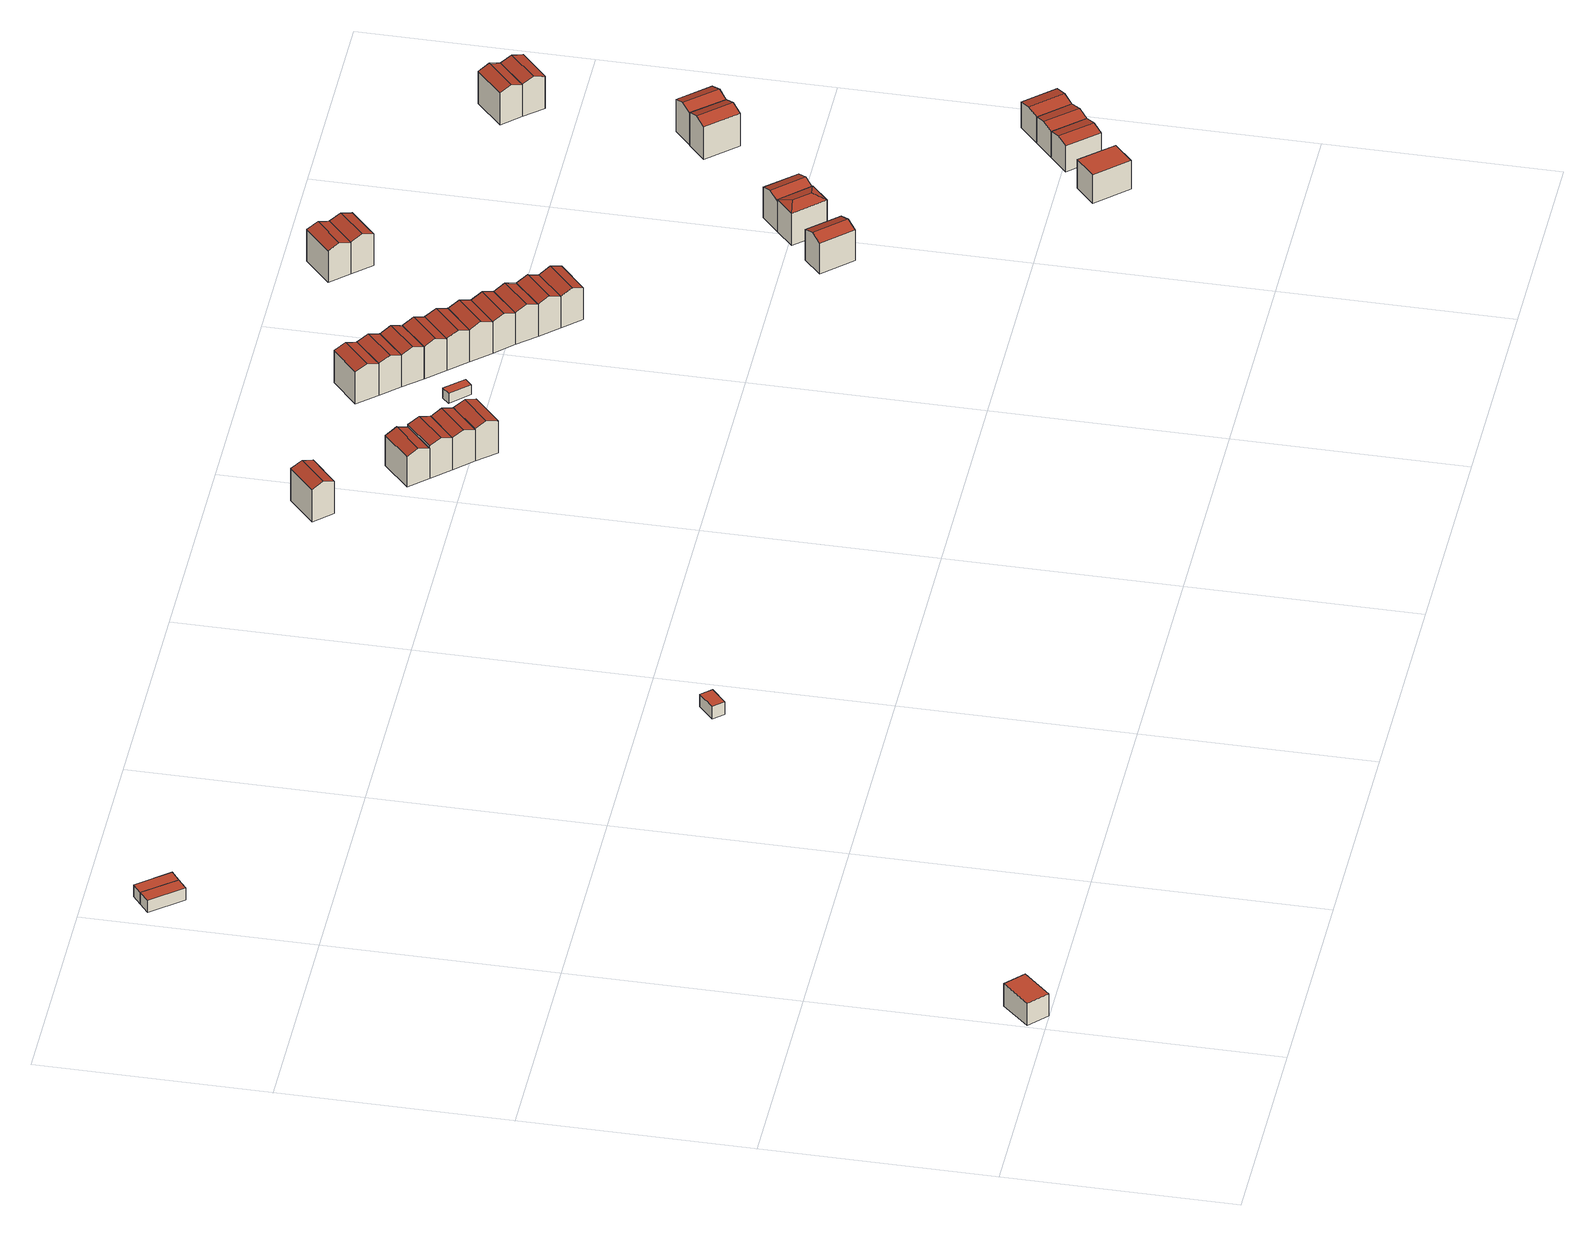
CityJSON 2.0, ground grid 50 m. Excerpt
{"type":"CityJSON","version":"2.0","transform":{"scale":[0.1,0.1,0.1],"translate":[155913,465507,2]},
"CityObjects":{
"building1":{"type":"Building","attributes":{"b3_bag_bag_overlap":0,"b3_bouwlagen":2,"b3_dak_type":"slanted","b3_extrusie":"standard","b3_h_dak_50p":8.35,"b3_h_dak_70p":8.36,"b3_h_dak_max":8.6,"b3_h_dak_min":8.29,"b3_h_maaiveld":2.69,"b3_is_glas_dak":false,"b3_kas_warenhuis":false,"b3_kwaliteitsindicator":true,"b3_mutatie_ahn3_ahn4":false,"b3_mutatie_ahn4_ahn5":false,"b3_n_nok":0,"b3_n_vlakken":2,"b3_opp_buitenmuur":63.58,"b3_opp_dak_plat":43.96,"b3_opp_dak_schuin":0,"b3_opp_grond":43.96,"b3_opp_scheidingsmuur":89.97,"b3_rmse_lod12":0.553,"b3_rmse_lod13":0.553,"b3_rmse_lod22":0.555,"b3_t_run":19,"b3_val3dity_lod12":"[]","b3_val3dity_lod13":"[]","b3_val3dity_lod22":"[]","b3_volume_lod12":249.44,"b3_volume_lod13":249.44,"b3_volume_lod22":249.25,"geconstateerd":false,"oorspronkelijkbouwjaar":1989,"status":"Pand in gebruik"},"children":["building1-1"]},
"building1-1":{"type":"BuildingPart","parents":["building1"],"geometry":[{"type":"Solid","lod":"2.2","boundaries":[[[[0,1,2,3]],[[4,5,6,7]],[[7,6,1,0]],[[6,5,2,1]],[[5,4,3,2]],[[4,7,0,3]]]],"semantics":{"surfaces":[{"type":"GroundSurface"},{"type":"RoofSurface"},{"type":"WallSurface"}],"values":[[0,1,2,2,2,2]]}}]},
"building2":{"type":"Building","attributes":{"b3_bag_bag_overlap":0,"b3_dak_type":"horizontal","b3_extrusie":"standard","b3_h_dak_50p":5.64,"b3_h_dak_70p":5.64,"b3_h_dak_max":5.7,"b3_h_dak_min":5.61,"b3_h_maaiveld":2.62,"b3_is_glas_dak":false,"b3_kas_warenhuis":false,"b3_kwaliteitsindicator":true,"b3_mutatie_ahn3_ahn4":false,"b3_mutatie_ahn4_ahn5":false,"b3_n_nok":0,"b3_n_vlakken":1,"b3_opp_buitenmuur":45.38,"b3_opp_dak_plat":27.27,"b3_opp_dak_schuin":0,"b3_opp_grond":27.27,"b3_opp_scheidingsmuur":26.51,"b3_rmse_lod12":0.0187,"b3_rmse_lod13":0.0187,"b3_rmse_lod22":0.0178,"b3_t_run":18,"b3_val3dity_lod12":"[]","b3_val3dity_lod13":"[]","b3_val3dity_lod22":"[]","b3_volume_lod12":82.45,"b3_volume_lod13":82.45,"b3_volume_lod22":82.36,"geconstateerd":false,"oorspronkelijkbouwjaar":1990,"status":"Pand in gebruik"},"children":["building2-1"]},
"building2-1":{"type":"BuildingPart","parents":["building2"],"geometry":[{"type":"Solid","lod":"2.2","boundaries":[[[[8,9,10,11]],[[12,13,14,15]],[[15,14,9,8]],[[14,13,10,9]],[[13,12,11,10]],[[12,15,8,11]]]],"semantics":{"surfaces":[{"type":"GroundSurface"},{"type":"RoofSurface"},{"type":"WallSurface"}],"values":[[0,1,2,2,2,2]]}}]},
"building3":{"type":"Building","attributes":{"b3_bag_bag_overlap":0,"b3_dak_type":"horizontal","b3_extrusie":"standard","b3_h_dak_50p":5.63,"b3_h_dak_70p":5.64,"b3_h_dak_max":5.7,"b3_h_dak_min":5.61,"b3_h_maaiveld":2.62,"b3_is_glas_dak":false,"b3_kas_warenhuis":false,"b3_kwaliteitsindicator":true,"b3_mutatie_ahn3_ahn4":false,"b3_mutatie_ahn4_ahn5":false,"b3_n_nok":0,"b3_n_vlakken":1,"b3_opp_buitenmuur":43.91,"b3_opp_dak_plat":25.29,"b3_opp_dak_schuin":0,"b3_opp_grond":25.29,"b3_opp_scheidingsmuur":26.51,"b3_rmse_lod12":0.0213,"b3_rmse_lod13":0.0213,"b3_rmse_lod22":0.0207,"b3_t_run":18,"b3_val3dity_lod12":"[]","b3_val3dity_lod13":"[]","b3_val3dity_lod22":"[]","b3_volume_lod12":76.31,"b3_volume_lod13":76.31,"b3_volume_lod22":76.22,"geconstateerd":false,"oorspronkelijkbouwjaar":1990,"status":"Pand in gebruik"},"children":["building3-1"]},
"building3-1":{"type":"BuildingPart","parents":["building3"],"geometry":[{"type":"Solid","lod":"2.2","boundaries":[[[[9,8,16,17]],[[18,19,15,14]],[[14,15,8,9]],[[15,19,16,8]],[[19,18,17,16]],[[18,14,9,17]]]],"semantics":{"surfaces":[{"type":"GroundSurface"},{"type":"RoofSurface"},{"type":"WallSurface"}],"values":[[0,1,2,2,2,2]]}}]},
"building4":{"type":"Building","attributes":{"b3_dak_type":"horizontal","b3_extrusie":"standard","b3_h_dak_50p":5.85,"b3_h_dak_70p":5.87,"b3_h_dak_max":6.01,"b3_h_dak_min":5.83,"b3_h_maaiveld":2.71,"b3_is_glas_dak":false,"b3_kas_warenhuis":false,"b3_kwaliteitsindicator":true,"b3_mutatie_ahn3_ahn4":false,"b3_mutatie_ahn4_ahn5":false,"b3_n_nok":0,"b3_n_vlakken":1,"b3_opp_buitenmuur":49.72,"b3_opp_dak_plat":14.65,"b3_opp_dak_schuin":0,"b3_opp_grond":14.64,"b3_opp_scheidingsmuur":0,"b3_rmse_lod12":0.0405,"b3_rmse_lod13":0.0405,"b3_rmse_lod22":0.0345,"b3_t_run":12,"b3_val3dity_lod12":"[]","b3_val3dity_lod13":"[]","b3_val3dity_lod22":"[]","b3_volume_lod12":46.26,"b3_volume_lod13":46.26,"b3_volume_lod22":46.28,"geconstateerd":false,"oorspronkelijkbouwjaar":2010,"status":"Pand in gebruik"},"children":["building4-1"]},
"building4-1":{"type":"BuildingPart","parents":["building4"],"geometry":[{"type":"Solid","lod":"2.2","boundaries":[[[[20,21,22,23]],[[24,25,26,27]],[[27,26,21,20]],[[26,25,22,21]],[[25,24,23,22]],[[24,27,20,23]]]],"semantics":{"surfaces":[{"type":"GroundSurface"},{"type":"RoofSurface"},{"type":"WallSurface"}],"values":[[0,1,2,2,2,2]]}}]},
"building5":{"type":"Building","attributes":{"b3_bag_bag_overlap":0,"b3_bouwlagen":3,"b3_dak_type":"slanted","b3_extrusie":"standard","b3_h_dak_50p":10.36,"b3_h_dak_70p":11.06,"b3_h_dak_max":12.07,"b3_h_dak_min":8.75,"b3_h_maaiveld":2.89,"b3_h_nok":12.12,"b3_is_glas_dak":false,"b3_kas_warenhuis":false,"b3_kwaliteitsindicator":true,"b3_mutatie_ahn3_ahn4":false,"b3_mutatie_ahn4_ahn5":false,"b3_n_nok":1,"b3_n_vlakken":2,"b3_opp_buitenmuur":61.56,"b3_opp_dak_plat":0,"b3_opp_dak_schuin":57.28,"b3_opp_grond":44.18,"b3_opp_scheidingsmuur":124.98,"b3_rmse_lod12":1.21,"b3_rmse_lod13":1.21,"b3_rmse_lod22":0.0124,"b3_t_run":25,"b3_val3dity_lod12":"[]","b3_val3dity_lod13":"[]","b3_val3dity_lod22":"[]","b3_volume_lod12":361.93,"b3_volume_lod13":361.93,"b3_volume_lod22":331.77,"geconstateerd":false,"oorspronkelijkbouwjaar":1988,"status":"Pand in gebruik"},"children":["building5-1"]},
"building5-1":{"type":"BuildingPart","parents":["building5"],"geometry":[{"type":"Solid","lod":"2.2","boundaries":[[[[28,29,30,31]],[[32,33,34,29,28]],[[35,34,33,36]],[[34,35,30,29]],[[35,36,37,31,30]],[[32,37,36,33]],[[37,32,28,31]]]],"semantics":{"surfaces":[{"type":"GroundSurface"},{"type":"WallSurface"},{"type":"RoofSurface"}],"values":[[0,1,2,1,1,2,1]]}}]},
"building6":{"type":"Building","attributes":{"b3_bag_bag_overlap":0,"b3_bouwlagen":3,"b3_dak_type":"slanted","b3_extrusie":"standard","b3_h_dak_50p":9.93,"b3_h_dak_70p":10.57,"b3_h_dak_max":12.05,"b3_h_dak_min":8.69,"b3_h_maaiveld":2.83,"b3_h_nok":12.14,"b3_is_glas_dak":false,"b3_kas_warenhuis":false,"b3_kwaliteitsindicator":true,"b3_mutatie_ahn3_ahn4":false,"b3_mutatie_ahn4_ahn5":false,"b3_n_nok":1,"b3_n_vlakken":3,"b3_opp_buitenmuur":112.81,"b3_opp_dak_plat":0,"b3_opp_dak_schuin":61.58,"b3_opp_grond":45.81,"b3_opp_scheidingsmuur":63.15,"b3_rmse_lod12":1.08,"b3_rmse_lod13":1.08,"b3_rmse_lod22":0.014,"b3_t_run":27,"b3_val3dity_lod12":"[]","b3_val3dity_lod13":"[]","b3_val3dity_lod22":"[]","b3_volume_lod12":353.52,"b3_volume_lod13":353.52,"b3_volume_lod22":329.84,"geconstateerd":false,"oorspronkelijkbouwjaar":1989,"status":"Pand in gebruik"},"children":["building6-1"]},
"building6-1":{"type":"BuildingPart","parents":["building6"],"geometry":[{"type":"Solid","lod":"2.2","boundaries":[[[[38,39,40,41]],[[42,43,44,39,38]],[[45,44,43,46]],[[44,45,40,39]],[[45,46,47,41,40]],[[42,47,46,43]],[[47,42,38,41]]]],"semantics":{"surfaces":[{"type":"GroundSurface"},{"type":"WallSurface"},{"type":"RoofSurface"}],"values":[[0,1,2,1,1,2,1]]}}]},
"building7":{"type":"Building","attributes":{"b3_bag_bag_overlap":0,"b3_bouwlagen":3,"b3_dak_type":"slanted","b3_extrusie":"standard","b3_h_dak_50p":10.39,"b3_h_dak_70p":11.06,"b3_h_dak_max":12.05,"b3_h_dak_min":8.71,"b3_h_maaiveld":2.9,"b3_h_nok":12.17,"b3_is_glas_dak":false,"b3_kas_warenhuis":false,"b3_kwaliteitsindicator":true,"b3_mutatie_ahn3_ahn4":false,"b3_mutatie_ahn4_ahn5":false,"b3_n_nok":1,"b3_n_vlakken":2,"b3_opp_buitenmuur":62.74,"b3_opp_dak_plat":0,"b3_opp_dak_schuin":58.68,"b3_opp_grond":45.32,"b3_opp_scheidingsmuur":125.88,"b3_rmse_lod12":1.22,"b3_rmse_lod13":1.22,"b3_rmse_lod22":0.0241,"b3_t_run":20,"b3_val3dity_lod12":"[]","b3_val3dity_lod13":"[]","b3_val3dity_lod22":"[]","b3_volume_lod12":370.43,"b3_volume_lod13":370.43,"b3_volume_lod22":340.01,"geconstateerd":false,"oorspronkelijkbouwjaar":1989,"status":"Pand in gebruik"},"children":["building7-1"]},
"building7-1":{"type":"BuildingPart","parents":["building7"],"geometry":[{"type":"Solid","lod":"2.2","boundaries":[[[[48,49,50,51]],[[52,53,54,55]],[[53,52,49,48]],[[52,55,56,50,49]],[[57,56,55,54]],[[56,57,51,50]],[[57,54,53,48,51]]]],"semantics":{"surfaces":[{"type":"GroundSurface"},{"type":"RoofSurface"},{"type":"WallSurface"}],"values":[[0,1,2,2,1,2,2]]}}]},
"building8":{"type":"Building","attributes":{"b3_bag_bag_overlap":0,"b3_bouwlagen":3,"b3_dak_type":"slanted","b3_extrusie":"standard","b3_h_dak_50p":10.7,"b3_h_dak_70p":11.03,"b3_h_dak_max":12.06,"b3_h_dak_min":8.67,"b3_h_maaiveld":2.94,"b3_h_nok":12.1,"b3_is_glas_dak":false,"b3_kas_warenhuis":false,"b3_kwaliteitsindicator":true,"b3_mutatie_ahn3_ahn4":false,"b3_mutatie_ahn4_ahn5":false,"b3_n_nok":3,"b3_n_vlakken":4,"b3_opp_buitenmuur":62.22,"b3_opp_dak_plat":0,"b3_opp_dak_schuin":59.56,"b3_opp_grond":45.78,"b3_opp_scheidingsmuur":125.43,"b3_rmse_lod12":1.16,"b3_rmse_lod13":1.16,"b3_rmse_lod22":0.222,"b3_t_run":21,"b3_val3dity_lod12":"[]","b3_val3dity_lod13":"[]","b3_val3dity_lod22":"[]","b3_volume_lod12":370.63,"b3_volume_lod13":370.63,"b3_volume_lod22":340.55,"geconstateerd":false,"oorspronkelijkbouwjaar":1989,"status":"Pand in gebruik"},"children":["building8-1"]},
"building8-1":{"type":"BuildingPart","parents":["building8"],"geometry":[{"type":"Solid","lod":"2.2","boundaries":[[[[58,59,51,50]],[[60,61,62,63]],[[61,60,59,58]],[[60,63,64,51,59]],[[65,64,63,62]],[[64,65,50,51]],[[65,62,61,58,50]]]],"semantics":{"surfaces":[{"type":"GroundSurface"},{"type":"RoofSurface"},{"type":"WallSurface"}],"values":[[0,1,2,2,1,2,2]]}}]},
"building9":{"type":"Building","attributes":{"b3_bag_bag_overlap":0,"b3_bouwlagen":3,"b3_dak_type":"slanted","b3_extrusie":"standard","b3_h_dak_50p":10.38,"b3_h_dak_70p":11.1,"b3_h_dak_max":12.07,"b3_h_dak_min":8.69,"b3_h_maaiveld":2.92,"b3_h_nok":12.11,"b3_is_glas_dak":false,"b3_kas_warenhuis":false,"b3_kwaliteitsindicator":true,"b3_mutatie_ahn3_ahn4":false,"b3_mutatie_ahn4_ahn5":false,"b3_n_nok":1,"b3_n_vlakken":2,"b3_opp_buitenmuur":62.97,"b3_opp_dak_plat":0,"b3_opp_dak_schuin":60.22,"b3_opp_grond":46.43,"b3_opp_scheidingsmuur":125.59,"b3_rmse_lod12":1.24,"b3_rmse_lod13":1.24,"b3_rmse_lod22":0.0115,"b3_t_run":21,"b3_val3dity_lod12":"[]","b3_val3dity_lod13":"[]","b3_val3dity_lod22":"[]","b3_volume_lod12":378.45,"b3_volume_lod13":378.45,"b3_volume_lod22":345.88,"geconstateerd":false,"oorspronkelijkbouwjaar":1989,"status":"Pand in gebruik"},"children":["building9-1"]},
"building9-1":{"type":"BuildingPart","parents":["building9"],"geometry":[{"type":"Solid","lod":"2.2","boundaries":[[[[66,67,59,58]],[[68,69,70,71]],[[69,68,67,66]],[[68,71,72,59,67]],[[73,72,71,70]],[[72,73,58,59]],[[73,70,69,66,58]]]],"semantics":{"surfaces":[{"type":"GroundSurface"},{"type":"RoofSurface"},{"type":"WallSurface"}],"values":[[0,1,2,2,1,2,2]]}}]},
"building10":{"type":"Building","attributes":{"b3_bag_bag_overlap":0,"b3_dak_type":"horizontal","b3_extrusie":"standard","b3_h_dak_50p":5.38,"b3_h_dak_70p":5.4,"b3_h_dak_max":5.43,"b3_h_dak_min":5.35,"b3_h_maaiveld":2.89,"b3_is_glas_dak":false,"b3_kas_warenhuis":false,"b3_kwaliteitsindicator":true,"b3_mutatie_ahn3_ahn4":false,"b3_mutatie_ahn4_ahn5":false,"b3_n_nok":0,"b3_n_vlakken":1,"b3_opp_buitenmuur":32.67,"b3_opp_dak_plat":11.82,"b3_opp_dak_schuin":0,"b3_opp_grond":11.82,"b3_opp_scheidingsmuur":5.27,"b3_rmse_lod12":0.0304,"b3_rmse_lod13":0.0304,"b3_rmse_lod22":0.0166,"b3_t_run":11,"b3_val3dity_lod12":"[]","b3_val3dity_lod13":"[]","b3_val3dity_lod22":"[]","b3_volume_lod12":29.69,"b3_volume_lod13":29.69,"b3_volume_lod22":29.51,"geconstateerd":false,"oorspronkelijkbouwjaar":1988,"status":"Pand in gebruik"},"children":["building10-1"]},
"building10-1":{"type":"BuildingPart","parents":["building10"],"geometry":[{"type":"Solid","lod":"2.2","boundaries":[[[[74,75,76,77]],[[78,79,80,81]],[[81,80,75,74]],[[80,79,76,75]],[[79,78,77,76]],[[78,81,74,77]]]],"semantics":{"surfaces":[{"type":"GroundSurface"},{"type":"RoofSurface"},{"type":"WallSurface"}],"values":[[0,1,2,2,2,2]]}}]},
"building11":{"type":"Building","attributes":{"b3_bag_bag_overlap":0,"b3_bouwlagen":3,"b3_dak_type":"slanted","b3_extrusie":"standard","b3_h_dak_50p":10.35,"b3_h_dak_70p":11.09,"b3_h_dak_max":12.02,"b3_h_dak_min":8.64,"b3_h_maaiveld":2.93,"b3_h_nok":12.11,"b3_is_glas_dak":false,"b3_kas_warenhuis":false,"b3_kwaliteitsindicator":true,"b3_mutatie_ahn3_ahn4":false,"b3_mutatie_ahn4_ahn5":false,"b3_n_nok":1,"b3_n_vlakken":2,"b3_opp_buitenmuur":61.23,"b3_opp_dak_plat":0,"b3_opp_dak_schuin":59.37,"b3_opp_grond":45.5,"b3_opp_scheidingsmuur":124.77,"b3_rmse_lod12":1.26,"b3_rmse_lod13":1.26,"b3_rmse_lod22":0.0362,"b3_t_run":21,"b3_val3dity_lod12":"[]","b3_val3dity_lod13":"[]","b3_val3dity_lod22":"[]","b3_volume_lod12":370.38,"b3_volume_lod13":370.38,"b3_volume_lod22":337.42,"geconstateerd":false,"oorspronkelijkbouwjaar":1988,"status":"Pand in gebruik"},"children":["building11-1"]},
"building11-1":{"type":"BuildingPart","parents":["building11"],"geometry":[{"type":"Solid","lod":"2.2","boundaries":[[[[82,83,84,85]],[[86,87,88,83,82]],[[89,88,87,90]],[[88,89,84,83]],[[89,90,91,85,84]],[[86,91,90,87]],[[91,86,82,85]]]],"semantics":{"surfaces":[{"type":"GroundSurface"},{"type":"WallSurface"},{"type":"RoofSurface"}],"values":[[0,1,2,1,1,2,1]]}}]},
"building12":{"type":"Building","attributes":{"b3_bag_bag_overlap":0,"b3_bouwlagen":3,"b3_dak_type":"slanted","b3_extrusie":"standard","b3_h_dak_50p":10.27,"b3_h_dak_70p":11.06,"b3_h_dak_max":12.02,"b3_h_dak_min":8.67,"b3_h_maaiveld":2.94,"b3_h_nok":12.11,"b3_is_glas_dak":false,"b3_kas_warenhuis":false,"b3_kwaliteitsindicator":true,"b3_mutatie_ahn3_ahn4":false,"b3_mutatie_ahn4_ahn5":false,"b3_n_nok":1,"b3_n_vlakken":2,"b3_opp_buitenmuur":61.28,"b3_opp_dak_plat":0,"b3_opp_dak_schuin":59.1,"b3_opp_grond":45.52,"b3_opp_scheidingsmuur":124.83,"b3_rmse_lod12":1.28,"b3_rmse_lod13":1.28,"b3_rmse_lod22":0.043,"b3_t_run":24,"b3_val3dity_lod12":"[]","b3_val3dity_lod13":"[]","b3_val3dity_lod22":"[]","b3_volume_lod12":369.93,"b3_volume_lod13":369.93,"b3_volume_lod22":337.34,"geconstateerd":false,"oorspronkelijkbouwjaar":1988,"status":"Pand in gebruik"},"children":["building12-1"]},
"building12-1":{"type":"BuildingPart","parents":["building12"],"geometry":[{"type":"Solid","lod":"2.2","boundaries":[[[[82,85,92,93]],[[91,86,94,95]],[[86,91,85,82]],[[91,95,96,92,85]],[[97,96,95,94]],[[96,97,93,92]],[[97,94,86,82,93]]]],"semantics":{"surfaces":[{"type":"GroundSurface"},{"type":"RoofSurface"},{"type":"WallSurface"}],"values":[[0,1,2,2,1,2,2]]}}]},
"building13":{"type":"Building","attributes":{"b3_bag_bag_overlap":0,"b3_bouwlagen":3,"b3_dak_type":"slanted","b3_extrusie":"standard","b3_h_dak_50p":10.37,"b3_h_dak_70p":11.07,"b3_h_dak_max":12,"b3_h_dak_min":8.64,"b3_h_maaiveld":2.93,"b3_h_nok":12.14,"b3_is_glas_dak":false,"b3_kas_warenhuis":false,"b3_kwaliteitsindicator":true,"b3_mutatie_ahn3_ahn4":false,"b3_mutatie_ahn4_ahn5":false,"b3_n_nok":1,"b3_n_vlakken":2,"b3_opp_buitenmuur":61.74,"b3_opp_dak_plat":0,"b3_opp_dak_schuin":59.25,"b3_opp_grond":45.51,"b3_opp_scheidingsmuur":124.73,"b3_rmse_lod12":1.22,"b3_rmse_lod13":1.22,"b3_rmse_lod22":0.0384,"b3_t_run":20,"b3_val3dity_lod12":"[]","b3_val3dity_lod13":"[]","b3_val3dity_lod22":"[]","b3_volume_lod12":369.09,"b3_volume_lod13":369.09,"b3_volume_lod22":338.06,"geconstateerd":false,"oorspronkelijkbouwjaar":1988,"status":"Pand in gebruik"},"children":["building13-1"]},
"building13-1":{"type":"BuildingPart","parents":["building13"],"geometry":[{"type":"Solid","lod":"2.2","boundaries":[[[[93,92,98,99]],[[100,101,102,103]],[[101,100,92,93]],[[100,103,104,98,92]],[[105,104,103,102]],[[104,105,99,98]],[[105,102,101,93,99]]]],"semantics":{"surfaces":[{"type":"GroundSurface"},{"type":"RoofSurface"},{"type":"WallSurface"}],"values":[[0,1,2,2,1,2,2]]}}]},
"building14":{"type":"Building","attributes":{"b3_bag_bag_overlap":0,"b3_bouwlagen":3,"b3_dak_type":"slanted","b3_extrusie":"standard","b3_h_dak_50p":10.29,"b3_h_dak_70p":11.02,"b3_h_dak_max":12.01,"b3_h_dak_min":8.64,"b3_h_maaiveld":2.92,"b3_h_nok":12.08,"b3_is_glas_dak":false,"b3_kas_warenhuis":false,"b3_kwaliteitsindicator":true,"b3_mutatie_ahn3_ahn4":false,"b3_mutatie_ahn4_ahn5":false,"b3_n_nok":1,"b3_n_vlakken":2,"b3_opp_buitenmuur":61.2,"b3_opp_dak_plat":0,"b3_opp_dak_schuin":59.28,"b3_opp_grond":45.52,"b3_opp_scheidingsmuur":124.38,"b3_rmse_lod12":1.22,"b3_rmse_lod13":1.22,"b3_rmse_lod22":0.0177,"b3_t_run":26,"b3_val3dity_lod12":"[]","b3_val3dity_lod13":"[]","b3_val3dity_lod22":"[]","b3_volume_lod12":367.38,"b3_volume_lod13":367.38,"b3_volume_lod22":336.66,"geconstateerd":false,"oorspronkelijkbouwjaar":1988,"status":"Pand in gebruik"},"children":["building14-1"]},
"building14-1":{"type":"BuildingPart","parents":["building14"],"geometry":[{"type":"Solid","lod":"2.2","boundaries":[[[[99,98,106,107]],[[104,105,108,109]],[[105,104,98,99]],[[104,109,110,106,98]],[[111,110,109,108]],[[110,111,107,106]],[[111,108,105,99,107]]]],"semantics":{"surfaces":[{"type":"GroundSurface"},{"type":"RoofSurface"},{"type":"WallSurface"}],"values":[[0,1,2,2,1,2,2]]}}]},
"building15":{"type":"Building","attributes":{"b3_bag_bag_overlap":0,"b3_bouwlagen":3,"b3_dak_type":"slanted","b3_extrusie":"standard","b3_h_dak_50p":10.82,"b3_h_dak_70p":11.11,"b3_h_dak_max":12.02,"b3_h_dak_min":8.69,"b3_h_maaiveld":2.94,"b3_h_nok":12.09,"b3_is_glas_dak":false,"b3_kas_warenhuis":false,"b3_kwaliteitsindicator":true,"b3_mutatie_ahn3_ahn4":false,"b3_mutatie_ahn4_ahn5":false,"b3_n_nok":2,"b3_n_vlakken":3,"b3_opp_buitenmuur":62.77,"b3_opp_dak_plat":0,"b3_opp_dak_schuin":58.8,"b3_opp_grond":45.5,"b3_opp_scheidingsmuur":124.49,"b3_rmse_lod12":1.12,"b3_rmse_lod13":1.12,"b3_rmse_lod22":0.301,"b3_t_run":26,"b3_val3dity_lod12":"[]","b3_val3dity_lod13":"[]","b3_val3dity_lod22":"[]","b3_volume_lod12":369.52,"b3_volume_lod13":369.52,"b3_volume_lod22":338.76,"geconstateerd":false,"oorspronkelijkbouwjaar":1988,"status":"Pand in gebruik"},"children":["building15-1"]},
"building15-1":{"type":"BuildingPart","parents":["building15"],"geometry":[{"type":"Solid","lod":"2.2","boundaries":[[[[107,106,112,113]],[[114,115,116,117]],[[115,114,106,107]],[[114,117,118,112,106]],[[119,118,117,116]],[[118,119,113,112]],[[119,116,115,107,113]]]],"semantics":{"surfaces":[{"type":"GroundSurface"},{"type":"RoofSurface"},{"type":"WallSurface"}],"values":[[0,1,2,2,1,2,2]]}}]},
"building16":{"type":"Building","attributes":{"b3_bag_bag_overlap":0,"b3_bouwlagen":3,"b3_dak_type":"slanted","b3_extrusie":"standard","b3_h_dak_50p":10.33,"b3_h_dak_70p":11.05,"b3_h_dak_max":12.02,"b3_h_dak_min":8.65,"b3_h_maaiveld":2.92,"b3_h_nok":12.08,"b3_is_glas_dak":false,"b3_kas_warenhuis":false,"b3_kwaliteitsindicator":true,"b3_mutatie_ahn3_ahn4":false,"b3_mutatie_ahn4_ahn5":false,"b3_n_nok":1,"b3_n_vlakken":2,"b3_opp_buitenmuur":62.6,"b3_opp_dak_plat":0,"b3_opp_dak_schuin":60.39,"b3_opp_grond":46.43,"b3_opp_scheidingsmuur":124.68,"b3_rmse_lod12":1.22,"b3_rmse_lod13":1.22,"b3_rmse_lod22":0.0193,"b3_t_run":25,"b3_val3dity_lod12":"[]","b3_val3dity_lod13":"[]","b3_val3dity_lod22":"[]","b3_volume_lod12":375.76,"b3_volume_lod13":375.76,"b3_volume_lod22":344.16,"geconstateerd":false,"oorspronkelijkbouwjaar":1988,"status":"Pand in gebruik"},"children":["building16-1"]},
"building16-1":{"type":"BuildingPart","parents":["building16"],"geometry":[{"type":"Solid","lod":"2.2","boundaries":[[[[113,112,120,121]],[[122,123,124,125]],[[123,122,112,113]],[[122,125,126,120,112]],[[127,126,125,124]],[[126,127,121,120]],[[127,124,123,113,121]]]],"semantics":{"surfaces":[{"type":"GroundSurface"},{"type":"RoofSurface"},{"type":"WallSurface"}],"values":[[0,1,2,2,1,2,2]]}}]},
"building17":{"type":"Building","attributes":{"b3_bag_bag_overlap":0,"b3_bouwlagen":3,"b3_dak_type":"slanted","b3_extrusie":"standard","b3_h_dak_50p":10.32,"b3_h_dak_70p":11.01,"b3_h_dak_max":12.01,"b3_h_dak_min":8.65,"b3_h_maaiveld":2.91,"b3_h_nok":12.07,"b3_is_glas_dak":false,"b3_kas_warenhuis":false,"b3_kwaliteitsindicator":true,"b3_mutatie_ahn3_ahn4":false,"b3_mutatie_ahn4_ahn5":false,"b3_n_nok":1,"b3_n_vlakken":2,"b3_opp_buitenmuur":61.48,"b3_opp_dak_plat":0,"b3_opp_dak_schuin":59.08,"b3_opp_grond":45.51,"b3_opp_scheidingsmuur":124.68,"b3_rmse_lod12":1.21,"b3_rmse_lod13":1.21,"b3_rmse_lod22":0.0145,"b3_t_run":26,"b3_val3dity_lod12":"[]","b3_val3dity_lod13":"[]","b3_val3dity_lod22":"[]","b3_volume_lod12":368.78,"b3_volume_lod13":368.78,"b3_volume_lod22":337.35,"geconstateerd":false,"oorspronkelijkbouwjaar":1988,"status":"Pand in gebruik"},"children":["building17-1"]},
"building17-1":{"type":"BuildingPart","parents":["building17"],"geometry":[{"type":"Solid","lod":"2.2","boundaries":[[[[120,128,129,121]],[[126,130,131,128,120]],[[132,131,130,133]],[[131,132,129,128]],[[132,133,127,121,129]],[[126,127,133,130]],[[127,126,120,121]]]],"semantics":{"surfaces":[{"type":"GroundSurface"},{"type":"WallSurface"},{"type":"RoofSurface"}],"values":[[0,1,2,1,1,2,1]]}}]},
"building18":{"type":"Building","attributes":{"b3_bag_bag_overlap":0,"b3_bouwlagen":3,"b3_dak_type":"slanted","b3_extrusie":"standard","b3_h_dak_50p":10.42,"b3_h_dak_70p":11.13,"b3_h_dak_max":12.01,"b3_h_dak_min":8.67,"b3_h_maaiveld":2.92,"b3_h_nok":12.09,"b3_is_glas_dak":false,"b3_kas_warenhuis":false,"b3_kwaliteitsindicator":true,"b3_mutatie_ahn3_ahn4":false,"b3_mutatie_ahn4_ahn5":false,"b3_n_nok":1,"b3_n_vlakken":2,"b3_opp_buitenmuur":62.08,"b3_opp_dak_plat":0,"b3_opp_dak_schuin":58.96,"b3_opp_grond":45.52,"b3_opp_scheidingsmuur":124.62,"b3_rmse_lod12":1.23,"b3_rmse_lod13":1.23,"b3_rmse_lod22":0.0305,"b3_t_run":26,"b3_val3dity_lod12":"[]","b3_val3dity_lod13":"[]","b3_val3dity_lod22":"[]","b3_volume_lod12":369.61,"b3_volume_lod13":369.61,"b3_volume_lod22":338.06,"geconstateerd":false,"oorspronkelijkbouwjaar":1988,"status":"Pand in gebruik"},"children":["building18-1"]},
"building18-1":{"type":"BuildingPart","parents":["building18"],"geometry":[{"type":"Solid","lod":"2.2","boundaries":[[[[129,128,134,135]],[[131,132,136,137]],[[132,131,128,129]],[[131,137,138,134,128]],[[139,138,137,136]],[[138,139,135,134]],[[139,136,132,129,135]]]],"semantics":{"surfaces":[{"type":"GroundSurface"},{"type":"RoofSurface"},{"type":"WallSurface"}],"values":[[0,1,2,2,1,2,2]]}}]},
"building19":{"type":"Building","attributes":{"b3_bag_bag_overlap":0,"b3_bouwlagen":3,"b3_dak_type":"slanted","b3_extrusie":"standard","b3_h_dak_50p":10.31,"b3_h_dak_70p":10.98,"b3_h_dak_max":11.99,"b3_h_dak_min":8.65,"b3_h_maaiveld":2.94,"b3_h_nok":12.06,"b3_is_glas_dak":false,"b3_kas_warenhuis":false,"b3_kwaliteitsindicator":true,"b3_mutatie_ahn3_ahn4":false,"b3_mutatie_ahn4_ahn5":false,"b3_n_nok":1,"b3_n_vlakken":2,"b3_opp_buitenmuur":61.33,"b3_opp_dak_plat":0,"b3_opp_dak_schuin":58.84,"b3_opp_grond":45.51,"b3_opp_scheidingsmuur":124.72,"b3_rmse_lod12":1.21,"b3_rmse_lod13":1.21,"b3_rmse_lod22":0.0371,"b3_t_run":20,"b3_val3dity_lod12":"[]","b3_val3dity_lod13":"[]","b3_val3dity_lod22":"[]","b3_volume_lod12":366.81,"b3_volume_lod13":366.81,"b3_volume_lod22":336.85,"geconstateerd":false,"oorspronkelijkbouwjaar":1988,"status":"Pand in gebruik"},"children":["building19-1"]},
"building19-1":{"type":"BuildingPart","parents":["building19"],"geometry":[{"type":"Solid","lod":"2.2","boundaries":[[[[135,134,140,141]],[[138,139,142,143]],[[139,138,134,135]],[[138,143,144,140,134]],[[145,144,143,142]],[[144,145,141,140]],[[145,142,139,135,141]]]],"semantics":{"surfaces":[{"type":"GroundSurface"},{"type":"RoofSurface"},{"type":"WallSurface"}],"values":[[0,1,2,2,1,2,2]]}}]},
"building20":{"type":"Building","attributes":{"b3_bag_bag_overlap":0,"b3_bouwlagen":3,"b3_dak_type":"slanted","b3_extrusie":"standard","b3_h_dak_50p":10.33,"b3_h_dak_70p":11.03,"b3_h_dak_max":12.02,"b3_h_dak_min":8.65,"b3_h_maaiveld":2.94,"b3_h_nok":12.12,"b3_is_glas_dak":false,"b3_kas_warenhuis":false,"b3_kwaliteitsindicator":true,"b3_mutatie_ahn3_ahn4":false,"b3_mutatie_ahn4_ahn5":false,"b3_n_nok":1,"b3_n_vlakken":2,"b3_opp_buitenmuur":61.46,"b3_opp_dak_plat":0,"b3_opp_dak_schuin":59.11,"b3_opp_grond":45.51,"b3_opp_scheidingsmuur":124.75,"b3_rmse_lod12":1.22,"b3_rmse_lod13":1.22,"b3_rmse_lod22":0.046,"b3_t_run":29,"b3_val3dity_lod12":"[]","b3_val3dity_lod13":"[]","b3_val3dity_lod22":"[]","b3_volume_lod12":368.25,"b3_volume_lod13":368.25,"b3_volume_lod22":337.48,"geconstateerd":false,"oorspronkelijkbouwjaar":1988,"status":"Pand in gebruik"},"children":["building20-1"]},
"building20-1":{"type":"BuildingPart","parents":["building20"],"geometry":[{"type":"Solid","lod":"2.2","boundaries":[[[[141,140,146,147]],[[144,145,148,149]],[[145,144,140,141]],[[144,149,150,146,140]],[[151,150,149,148]],[[150,151,147,146]],[[151,148,145,141,147]]]],"semantics":{"surfaces":[{"type":"GroundSurface"},{"type":"RoofSurface"},{"type":"WallSurface"}],"values":[[0,1,2,2,1,2,2]]}}]},
"building21":{"type":"Building","attributes":{"b3_bag_bag_overlap":0,"b3_bouwlagen":3,"b3_dak_type":"slanted","b3_extrusie":"standard","b3_h_dak_50p":10.16,"b3_h_dak_70p":10.84,"b3_h_dak_max":12.34,"b3_h_dak_min":8.98,"b3_h_maaiveld":3.09,"b3_h_nok":12.43,"b3_is_glas_dak":false,"b3_kas_warenhuis":false,"b3_kwaliteitsindicator":true,"b3_mutatie_ahn3_ahn4":false,"b3_mutatie_ahn4_ahn5":false,"b3_n_nok":1,"b3_n_vlakken":3,"b3_opp_buitenmuur":113.69,"b3_opp_dak_plat":0,"b3_opp_dak_schuin":62.85,"b3_opp_grond":46.83,"b3_opp_scheidingsmuur":64.03,"b3_rmse_lod12":1.11,"b3_rmse_lod13":1.11,"b3_rmse_lod22":0.0185,"b3_t_run":33,"b3_val3dity_lod12":"[]","b3_val3dity_lod13":"[]","b3_val3dity_lod22":"[]","b3_volume_lod12":364.12,"b3_volume_lod13":364.12,"b3_volume_lod22":337.91,"geconstateerd":false,"oorspronkelijkbouwjaar":1989,"status":"Pand in gebruik"},"children":["building21-1"]},
"building21-1":{"type":"BuildingPart","parents":["building21"],"geometry":[{"type":"Solid","lod":"2.2","boundaries":[[[[152,153,154,155]],[[156,157,158,153,152]],[[159,158,157,160]],[[158,159,154,153]],[[159,160,161,155,154]],[[156,161,160,157]],[[161,156,152,155]]]],"semantics":{"surfaces":[{"type":"GroundSurface"},{"type":"WallSurface"},{"type":"RoofSurface"}],"values":[[0,1,2,1,1,2,1]]}}]},
"building22":{"type":"Building","attributes":{"b3_bag_bag_overlap":0,"b3_bouwlagen":3,"b3_dak_type":"slanted","b3_extrusie":"standard","b3_h_dak_50p":10.38,"b3_h_dak_70p":11.11,"b3_h_dak_max":12.03,"b3_h_dak_min":8.72,"b3_h_maaiveld":2.95,"b3_h_nok":12.14,"b3_is_glas_dak":false,"b3_kas_warenhuis":false,"b3_kwaliteitsindicator":true,"b3_mutatie_ahn3_ahn4":false,"b3_mutatie_ahn4_ahn5":false,"b3_n_nok":1,"b3_n_vlakken":2,"b3_opp_buitenmuur":62.31,"b3_opp_dak_plat":0,"b3_opp_dak_schuin":58.37,"b3_opp_grond":44.97,"b3_opp_scheidingsmuur":123.21,"b3_rmse_lod12":1.23,"b3_rmse_lod13":1.23,"b3_rmse_lod22":0.0346,"b3_t_run":22,"b3_val3dity_lod12":"[]","b3_val3dity_lod13":"[]","b3_val3dity_lod22":"[]","b3_volume_lod12":365.2,"b3_volume_lod13":365.2,"b3_volume_lod22":334.31,"geconstateerd":false,"oorspronkelijkbouwjaar":1988,"status":"Pand in gebruik"},"children":["building22-1"]},
"building22-1":{"type":"BuildingPart","parents":["building22"],"geometry":[{"type":"Solid","lod":"2.2","boundaries":[[[[162,163,164,165]],[[166,167,168,169]],[[167,166,163,162]],[[166,169,170,164,163]],[[171,170,169,168]],[[170,171,165,164]],[[171,168,167,162,165]]]],"semantics":{"surfaces":[{"type":"GroundSurface"},{"type":"RoofSurface"},{"type":"WallSurface"}],"values":[[0,1,2,2,1,2,2]]}}]},
"building23":{"type":"Building","attributes":{"b3_bag_bag_overlap":0,"b3_bouwlagen":3,"b3_dak_type":"slanted","b3_extrusie":"standard","b3_h_dak_50p":11.15,"b3_h_dak_70p":11.45,"b3_h_dak_max":12.38,"b3_h_dak_min":8.94,"b3_h_maaiveld":3.05,"b3_h_nok":12.44,"b3_is_glas_dak":false,"b3_kas_warenhuis":false,"b3_kwaliteitsindicator":true,"b3_mutatie_ahn3_ahn4":false,"b3_mutatie_ahn4_ahn5":false,"b3_n_nok":3,"b3_n_vlakken":6,"b3_opp_buitenmuur":86.62,"b3_opp_dak_plat":0,"b3_opp_dak_schuin":59.37,"b3_opp_grond":45.95,"b3_opp_scheidingsmuur":128.49,"b3_rmse_lod12":1.03,"b3_rmse_lod13":1.03,"b3_rmse_lod22":0.24,"b3_t_run":26,"b3_val3dity_lod12":"[]","b3_val3dity_lod13":"[]","b3_val3dity_lod22":"[]","b3_volume_lod12":381.58,"b3_volume_lod13":381.58,"b3_volume_lod22":367.28,"geconstateerd":false,"oorspronkelijkbouwjaar":1989,"status":"Pand in gebruik"},"children":["building23-1"]},
"building23-1":{"type":"BuildingPart","parents":["building23"],"geometry":[{"type":"Solid","lod":"2.2","boundaries":[[[[172,173,174,175]],[[176,177,178]],[[177,176,173,172]],[[179,176,178,180]],[[176,179,174,173]],[[181,179,180]],[[179,181,175,174]],[[177,181,180,178]],[[181,177,172,175]]]],"semantics":{"surfaces":[{"type":"GroundSurface"},{"type":"RoofSurface"},{"type":"WallSurface"}],"values":[[0,1,2,1,2,1,2,1,2]]}}]},
"building24":{"type":"Building","attributes":{"b3_bag_bag_overlap":0,"b3_bouwlagen":3,"b3_dak_type":"slanted","b3_extrusie":"standard","b3_h_dak_50p":10.43,"b3_h_dak_70p":11.12,"b3_h_dak_max":12.03,"b3_h_dak_min":8.71,"b3_h_maaiveld":2.96,"b3_h_nok":12.13,"b3_is_glas_dak":false,"b3_kas_warenhuis":false,"b3_kwaliteitsindicator":true,"b3_mutatie_ahn3_ahn4":false,"b3_mutatie_ahn4_ahn5":false,"b3_n_nok":1,"b3_n_vlakken":2,"b3_opp_buitenmuur":61.72,"b3_opp_dak_plat":0,"b3_opp_dak_schuin":58.76,"b3_opp_grond":44.98,"b3_opp_scheidingsmuur":122.89,"b3_rmse_lod12":1.2,"b3_rmse_lod13":1.2,"b3_rmse_lod22":0.0321,"b3_t_run":18,"b3_val3dity_lod12":"[]","b3_val3dity_lod13":"[]","b3_val3dity_lod22":"[]","b3_volume_lod12":363.98,"b3_volume_lod13":363.98,"b3_volume_lod22":333.42,"geconstateerd":false,"oorspronkelijkbouwjaar":1988,"status":"Pand in gebruik"},"children":["building24-1"]},
"building24-1":{"type":"BuildingPart","parents":["building24"],"geometry":[{"type":"Solid","lod":"2.2","boundaries":[[[[182,165,164,183]],[[184,185,171,165,182]],[[170,171,185,186]],[[171,170,164,165]],[[170,186,187,183,164]],[[184,187,186,185]],[[187,184,182,183]]]],"semantics":{"surfaces":[{"type":"GroundSurface"},{"type":"WallSurface"},{"type":"RoofSurface"}],"values":[[0,1,2,1,1,2,1]]}}]},
"building25":{"type":"Building","attributes":{"b3_bag_bag_overlap":0,"b3_bouwlagen":3,"b3_dak_type":"slanted","b3_extrusie":"standard","b3_h_dak_50p":10.1,"b3_h_dak_70p":10.9,"b3_h_dak_max":12.31,"b3_h_dak_min":8.93,"b3_h_maaiveld":3.1,"b3_h_nok":12.4,"b3_is_glas_dak":false,"b3_kas_warenhuis":false,"b3_kwaliteitsindicator":true,"b3_mutatie_ahn3_ahn4":false,"b3_mutatie_ahn4_ahn5":false,"b3_n_nok":1,"b3_n_vlakken":3,"b3_opp_buitenmuur":113.69,"b3_opp_dak_plat":0,"b3_opp_dak_schuin":62.75,"b3_opp_grond":46.71,"b3_opp_scheidingsmuur":64.11,"b3_rmse_lod12":1.13,"b3_rmse_lod13":1.13,"b3_rmse_lod22":0.0269,"b3_t_run":36,"b3_val3dity_lod12":"[]","b3_val3dity_lod13":"[]","b3_val3dity_lod22":"[]","b3_volume_lod12":362.63,"b3_volume_lod13":362.63,"b3_volume_lod22":337.3,"geconstateerd":false,"oorspronkelijkbouwjaar":1989,"status":"Pand in gebruik"},"children":["building25-1"]},
"building25-1":{"type":"BuildingPart","parents":["building25"],"geometry":[{"type":"Solid","lod":"2.2","boundaries":[[[[172,175,188,189]],[[190,191,192,193]],[[191,190,175,172]],[[190,193,194,188,175]],[[195,194,193,192]],[[194,195,189,188]],[[195,192,191,172,189]]]],"semantics":{"surfaces":[{"type":"GroundSurface"},{"type":"RoofSurface"},{"type":"WallSurface"}],"values":[[0,1,2,2,1,2,2]]}}]},
"building26":{"type":"Building","attributes":{"b3_bag_bag_overlap":0,"b3_bouwlagen":3,"b3_dak_type":"slanted","b3_extrusie":"standard","b3_h_dak_50p":9.93,"b3_h_dak_70p":10.25,"b3_h_dak_max":10.98,"b3_h_dak_min":8.52,"b3_h_maaiveld":2.92,"b3_is_glas_dak":false,"b3_kas_warenhuis":false,"b3_kwaliteitsindicator":true,"b3_mutatie_ahn3_ahn4":false,"b3_mutatie_ahn4_ahn5":false,"b3_n_nok":0,"b3_n_vlakken":4,"b3_opp_buitenmuur":157.11,"b3_opp_dak_plat":0,"b3_opp_dak_schuin":65.73,"b3_opp_grond":54.95,"b3_opp_scheidingsmuur":56.46,"b3_rmse_lod12":0.746,"b3_rmse_lod13":0.746,"b3_rmse_lod22":0.0683,"b3_t_run":44,"b3_val3dity_lod12":"[]","b3_val3dity_lod13":"[]","b3_val3dity_lod22":"[]","b3_volume_lod12":402.19,"b3_volume_lod13":402.19,"b3_volume_lod22":384.07,"geconstateerd":false,"oorspronkelijkbouwjaar":1988,"status":"Pand in gebruik"},"children":["building26-1"]},
"building26-1":{"type":"BuildingPart","parents":["building26"],"geometry":[{"type":"Solid","lod":"2.2","boundaries":[[[[196,197,198,199]],[[200,201,202,203]],[[203,202,197,196]],[[202,201,198,197]],[[201,200,199,198]],[[200,203,196,199]]]],"semantics":{"surfaces":[{"type":"GroundSurface"},{"type":"RoofSurface"},{"type":"WallSurface"}],"values":[[0,1,2,2,2,2]]}}]},
"building27":{"type":"Building","attributes":{"b3_bag_bag_overlap":0,"b3_bouwlagen":3,"b3_dak_type":"slanted","b3_extrusie":"standard","b3_h_dak_50p":9.2,"b3_h_dak_70p":9.65,"b3_h_dak_max":10.28,"b3_h_dak_min":8.17,"b3_h_maaiveld":2.97,"b3_h_nok":10.3,"b3_is_glas_dak":false,"b3_kas_warenhuis":false,"b3_kwaliteitsindicator":true,"b3_mutatie_ahn3_ahn4":false,"b3_mutatie_ahn4_ahn5":false,"b3_n_nok":1,"b3_n_vlakken":2,"b3_opp_buitenmuur":59.02,"b3_opp_dak_plat":0,"b3_opp_dak_schuin":54.23,"b3_opp_grond":48.26,"b3_opp_scheidingsmuur":105.48,"b3_rmse_lod12":0.752,"b3_rmse_lod13":0.752,"b3_rmse_lod22":0.0119,"b3_t_run":29,"b3_val3dity_lod12":"[]","b3_val3dity_lod13":"[]","b3_val3dity_lod22":"[]","b3_volume_lod12":321.73,"b3_volume_lod13":321.73,"b3_volume_lod22":301.24,"geconstateerd":false,"oorspronkelijkbouwjaar":1988,"status":"Pand in gebruik"},"children":["building27-1"]},
"building27-1":{"type":"BuildingPart","parents":["building27"],"geometry":[{"type":"Solid","lod":"2.2","boundaries":[[[[204,205,206,207]],[[208,209,210,205,204]],[[211,210,209,212]],[[210,211,206,205]],[[211,212,213,207,206]],[[208,213,212,209]],[[213,208,204,207]]]],"semantics":{"surfaces":[{"type":"GroundSurface"},{"type":"WallSurface"},{"type":"RoofSurface"}],"values":[[0,1,2,1,1,2,1]]}}]},
"building28":{"type":"Building","attributes":{"b3_bag_bag_overlap":0,"b3_bouwlagen":3,"b3_dak_type":"slanted","b3_extrusie":"standard","b3_h_dak_50p":9.2,"b3_h_dak_70p":9.64,"b3_h_dak_max":10.28,"b3_h_dak_min":8.16,"b3_h_maaiveld":2.99,"b3_h_nok":10.29,"b3_is_glas_dak":false,"b3_kas_warenhuis":false,"b3_kwaliteitsindicator":true,"b3_mutatie_ahn3_ahn4":false,"b3_mutatie_ahn4_ahn5":false,"b3_n_nok":1,"b3_n_vlakken":2,"b3_opp_buitenmuur":58.72,"b3_opp_dak_plat":0,"b3_opp_dak_schuin":54.21,"b3_opp_grond":48.28,"b3_opp_scheidingsmuur":105.31,"b3_rmse_lod12":0.76,"b3_rmse_lod13":0.76,"b3_rmse_lod22":0.0123,"b3_t_run":22,"b3_val3dity_lod12":"[]","b3_val3dity_lod13":"[]","b3_val3dity_lod22":"[]","b3_volume_lod12":321.15,"b3_volume_lod13":321.15,"b3_volume_lod22":300.4,"geconstateerd":false,"oorspronkelijkbouwjaar":1988,"status":"Pand in gebruik"},"children":["building28-1"]},
"building28-1":{"type":"BuildingPart","parents":["building28"],"geometry":[{"type":"Solid","lod":"2.2","boundaries":[[[[206,205,214,215]],[[210,211,216,217]],[[211,210,205,206]],[[210,217,218,214,205]],[[219,218,217,216]],[[218,219,215,214]],[[219,216,211,206,215]]]],"semantics":{"surfaces":[{"type":"GroundSurface"},{"type":"RoofSurface"},{"type":"WallSurface"}],"values":[[0,1,2,2,1,2,2]]}}]},
"building29":{"type":"Building","attributes":{"b3_bag_bag_overlap":0,"b3_bouwlagen":2,"b3_dak_type":"slanted","b3_extrusie":"standard","b3_h_dak_50p":9.18,"b3_h_dak_70p":9.61,"b3_h_dak_max":10.28,"b3_h_dak_min":8.15,"b3_h_maaiveld":3,"b3_h_nok":10.3,"b3_is_glas_dak":false,"b3_kas_warenhuis":false,"b3_kwaliteitsindicator":true,"b3_mutatie_ahn3_ahn4":false,"b3_mutatie_ahn4_ahn5":false,"b3_n_nok":1,"b3_n_vlakken":2,"b3_opp_buitenmuur":60.6,"b3_opp_dak_plat":0,"b3_opp_dak_schuin":56.17,"b3_opp_grond":50.02,"b3_opp_scheidingsmuur":105.3,"b3_rmse_lod12":0.768,"b3_rmse_lod13":0.768,"b3_rmse_lod22":0.0138,"b3_t_run":22,"b3_val3dity_lod12":"[]","b3_val3dity_lod13":"[]","b3_val3dity_lod22":"[]","b3_volume_lod12":331.73,"b3_volume_lod13":331.73,"b3_volume_lod22":310.76,"geconstateerd":false,"oorspronkelijkbouwjaar":1988,"status":"Pand in gebruik"},"children":["building29-1"]},
"building29-1":{"type":"BuildingPart","parents":["building29"],"geometry":[{"type":"Solid","lod":"2.2","boundaries":[[[[214,220,221,215]],[[218,222,223,220,214]],[[224,223,222,225]],[[223,224,221,220]],[[224,225,219,215,221]],[[218,219,225,222]],[[219,218,214,215]]]],"semantics":{"surfaces":[{"type":"GroundSurface"},{"type":"WallSurface"},{"type":"RoofSurface"}],"values":[[0,1,2,1,1,2,1]]}}]},
"building30":{"type":"Building","attributes":{"b3_bag_bag_overlap":0,"b3_bouwlagen":3,"b3_dak_type":"slanted","b3_extrusie":"standard","b3_h_dak_50p":10.62,"b3_h_dak_70p":11.35,"b3_h_dak_max":12.36,"b3_h_dak_min":8.81,"b3_h_maaiveld":3.05,"b3_h_nok":12.41,"b3_is_glas_dak":false,"b3_kas_warenhuis":false,"b3_kwaliteitsindicator":true,"b3_mutatie_ahn3_ahn4":false,"b3_mutatie_ahn4_ahn5":false,"b3_n_nok":1,"b3_n_vlakken":2,"b3_opp_buitenmuur":62.59,"b3_opp_dak_plat":0,"b3_opp_dak_schuin":60.87,"b3_opp_grond":46.73,"b3_opp_scheidingsmuur":130.5,"b3_rmse_lod12":1.51,"b3_rmse_lod13":1.51,"b3_rmse_lod22":0.38,"b3_t_run":26,"b3_val3dity_lod12":"[]","b3_val3dity_lod13":"[]","b3_val3dity_lod22":"[]","b3_volume_lod12":388.14,"b3_volume_lod13":388.14,"b3_volume_lod22":353.66,"geconstateerd":false,"oorspronkelijkbouwjaar":1989,"status":"Pand in gebruik"},"children":["building30-1"]},
"building30-1":{"type":"BuildingPart","parents":["building30"],"geometry":[{"type":"Solid","lod":"2.2","boundaries":[[[[226,227,228,229]],[[230,231,232,227,226]],[[233,232,231,234]],[[232,233,228,227]],[[233,234,235,229,228]],[[230,235,234,231]],[[235,230,226,229]]]],"semantics":{"surfaces":[{"type":"GroundSurface"},{"type":"WallSurface"},{"type":"RoofSurface"}],"values":[[0,1,2,1,1,2,1]]}}]},
"building31":{"type":"Building","attributes":{"b3_bag_bag_overlap":0,"b3_bouwlagen":3,"b3_dak_type":"slanted","b3_extrusie":"standard","b3_h_dak_50p":10.68,"b3_h_dak_70p":11.35,"b3_h_dak_max":12.37,"b3_h_dak_min":8.83,"b3_h_maaiveld":3.05,"b3_h_nok":12.42,"b3_is_glas_dak":false,"b3_kas_warenhuis":false,"b3_kwaliteitsindicator":true,"b3_mutatie_ahn3_ahn4":false,"b3_mutatie_ahn4_ahn5":false,"b3_n_nok":1,"b3_n_vlakken":2,"b3_opp_buitenmuur":62.58,"b3_opp_dak_plat":0,"b3_opp_dak_schuin":60.86,"b3_opp_grond":46.68,"b3_opp_scheidingsmuur":130.32,"b3_rmse_lod12":1.28,"b3_rmse_lod13":1.28,"b3_rmse_lod22":0.0658,"b3_t_run":28,"b3_val3dity_lod12":"[]","b3_val3dity_lod13":"[]","b3_val3dity_lod22":"[]","b3_volume_lod12":386.17,"b3_volume_lod13":386.17,"b3_volume_lod22":353.16,"geconstateerd":false,"oorspronkelijkbouwjaar":1989,"status":"Pand in gebruik"},"children":["building31-1"]},
"building31-1":{"type":"BuildingPart","parents":["building31"],"geometry":[{"type":"Solid","lod":"2.2","boundaries":[[[[236,237,238,239]],[[240,241,242,237,236]],[[243,242,241,244]],[[242,243,238,237]],[[243,244,245,239,238]],[[240,245,244,241]],[[245,240,236,239]]]],"semantics":{"surfaces":[{"type":"GroundSurface"},{"type":"WallSurface"},{"type":"RoofSurface"}],"values":[[0,1,2,1,1,2,1]]}}]},
"building32":{"type":"Building","attributes":{"b3_bag_bag_overlap":0,"b3_bouwlagen":3,"b3_dak_type":"slanted","b3_extrusie":"standard","b3_h_dak_50p":11.06,"b3_h_dak_70p":11.6,"b3_h_dak_max":12.47,"b3_h_dak_min":9.09,"b3_h_maaiveld":3.32,"b3_h_nok":12.55,"b3_is_glas_dak":false,"b3_kas_warenhuis":false,"b3_kwaliteitsindicator":true,"b3_mutatie_ahn3_ahn4":false,"b3_mutatie_ahn4_ahn5":false,"b3_n_nok":1,"b3_n_vlakken":3,"b3_opp_buitenmuur":60.02,"b3_opp_dak_plat":0,"b3_opp_dak_schuin":57.64,"b3_opp_grond":44.22,"b3_opp_scheidingsmuur":125.98,"b3_rmse_lod12":1.18,"b3_rmse_lod13":1.18,"b3_rmse_lod22":0.18,"b3_t_run":19,"b3_val3dity_lod12":"[]","b3_val3dity_lod13":"[]","b3_val3dity_lod22":"[]","b3_volume_lod12":360.86,"b3_volume_lod13":360.86,"b3_volume_lod22":330.65,"geconstateerd":false,"oorspronkelijkbouwjaar":1989,"status":"Pand in gebruik"},"children":["building32-1"]},
"building32-1":{"type":"BuildingPart","parents":["building32"],"geometry":[{"type":"Solid","lod":"2.2","boundaries":[[[[246,247,248,249]],[[250,251,252,247,246]],[[253,252,251,254]],[[252,253,248,247]],[[253,254,255,249,248]],[[250,255,254,251]],[[255,250,246,249]]]],"semantics":{"surfaces":[{"type":"GroundSurface"},{"type":"WallSurface"},{"type":"RoofSurface"}],"values":[[0,1,2,1,1,2,1]]}}]},
"building33":{"type":"Building","attributes":{"b3_bag_bag_overlap":0,"b3_bouwlagen":3,"b3_dak_type":"slanted","b3_extrusie":"standard","b3_h_dak_50p":11.32,"b3_h_dak_70p":11.46,"b3_h_dak_max":12.49,"b3_h_dak_min":9.05,"b3_h_maaiveld":3.29,"b3_h_nok":12.54,"b3_is_glas_dak":false,"b3_kas_warenhuis":false,"b3_kwaliteitsindicator":true,"b3_mutatie_ahn3_ahn4":false,"b3_mutatie_ahn4_ahn5":false,"b3_n_nok":3,"b3_n_vlakken":5,"b3_opp_buitenmuur":73.32,"b3_opp_dak_plat":8.52,"b3_opp_dak_schuin":55.16,"b3_opp_grond":45.77,"b3_opp_scheidingsmuur":126.49,"b3_rmse_lod12":1.03,"b3_rmse_lod13":1.03,"b3_rmse_lod22":0.274,"b3_t_run":31,"b3_val3dity_lod12":"[]","b3_val3dity_lod13":"[]","b3_val3dity_lod22":"[]","b3_volume_lod12":373.95,"b3_volume_lod13":373.95,"b3_volume_lod22":351.54,"geconstateerd":false,"oorspronkelijkbouwjaar":1989,"status":"Pand in gebruik"},"children":["building33-1"]},
"building33-1":{"type":"BuildingPart","parents":["building33"],"geometry":[{"type":"Solid","lod":"2.2","boundaries":[[[[246,249,256,257]],[[255,250,258,259]],[[250,255,249,246]],[[255,259,260,256,249]],[[261,260,259,258]],[[260,261,257,256]],[[261,258,250,246,257]]]],"semantics":{"surfaces":[{"type":"GroundSurface"},{"type":"RoofSurface"},{"type":"WallSurface"}],"values":[[0,1,2,2,1,2,2]]}}]}
},
"vertices":[
[61,98,7],[101,61,7],[45,2,7],[6,39,7],[6,39,64],[45,2,64],[101,61,64],[61,98,64],
[68,1883,6],[123,1814,6],[99,1795,6],[44,1863,6],[44,1863,36],[99,1795,36],[123,1814,36],[68,1883,36],
[90,1901,6],[146,1832,6],[146,1832,36],[90,1901,36],
[944,867,7],[908,835,7],[888,857,7],[924,890,7],[924,890,39],[888,857,39],[908,835,39],[944,867,39],
[1415,1738,9],[1379,1777,9],[1441,1833,9],[1477,1794,9],[1415,1738,91],[1397,1758,101],[1379,1777,91],[1441,1833,91],[1459,1813,101],[1477,1794,91],
[1592,1667,8],[1629,1627,8],[1566,1570,8],[1530,1610,8],[1592,1667,85],[1611,1647,96],[1629,1627,85],[1566,1570,85],[1548,1590,96],[1530,1610,85],
[1566,1570,9],[1629,1627,9],[1665,1587,9],[1602,1530,9],[1629,1627,91],[1566,1570,91],[1584,1550,101],[1647,1607,101],[1665,1587,91],[1602,1530,91],
[1701,1547,9],[1639,1490,9],[1639,1490,90],[1701,1547,90],[1683,1567,101],[1620,1510,101],[1602,1530,90],[1665,1587,90],
[1738,1506,9],[1675,1449,9],[1675,1449,91],[1738,1506,91],[1720,1526,101],[1657,1470,101],[1639,1490,91],[1701,1547,91],
[1818,1579,9],[1834,1594,9],[1871,1554,9],[1855,1539,9],[1855,1539,34],[1871,1554,34],[1834,1594,34],[1818,1579,34],
[1817,1723,9],[1780,1764,9],[1843,1820,9],[1879,1780,9],[1817,1723,91],[1798,1743,101],[1780,1764,91],[1843,1820,91],[1861,1800,101],[1879,1780,91],
[1915,1740,9],[1853,1683,9],[1835,1703,101],[1897,1760,101],[1915,1740,91],[1853,1683,91],
[1951,1700,9],[1889,1643,9],[1915,1740,90],[1853,1683,90],[1871,1663,101],[1933,1720,101],[1951,1700,90],[1889,1643,90],
[1988,1660,9],[1925,1603,9],[1907,1623,101],[1970,1680,101],[1988,1660,90],[1925,1603,90],
[2024,1620,9],[1961,1563,9],[1988,1660,91],[1925,1603,91],[1943,1583,101],[2006,1640,101],[2024,1620,91],[1961,1563,91],
[2061,1579,9],[1998,1522,9],[2024,1620,90],[1961,1563,90],[1980,1543,101],[2042,1599,101],[2061,1579,90],[1998,1522,90],
[2097,1539,9],[2035,1482,9],[2079,1559,101],[2097,1539,90],[2035,1482,90],[2016,1502,101],
[2133,1499,9],[2071,1442,9],[2053,1462,101],[2115,1519,101],[2133,1499,90],[2071,1442,90],
[2169,1459,9],[2107,1402,9],[2089,1422,101],[2151,1479,101],[2169,1459,90],[2107,1402,90],
[2206,1419,9],[2143,1362,9],[2125,1382,101],[2188,1439,101],[2206,1419,90],[2143,1362,90],
[2477,893,11],[2436,856,11],[2379,919,11],[2420,956,11],[2477,893,89],[2457,875,99],[2436,856,89],[2379,919,89],[2400,937,99],[2420,956,89],
[2166,1894,10],[2228,1950,10],[2264,1910,10],[2202,1854,10],[2228,1950,91],[2166,1894,91],[2184,1874,101],[2246,1930,101],[2264,1910,91],[2202,1854,91],
[2558,967,11],[2518,930,11],[2461,992,11],[2501,1029,11],[2518,930,94],[2558,967,94],[2524,963,102],[2461,992,94],[2494,996,102],[2501,1029,94],
[2239,1814,10],[2300,1870,10],[2239,1814,91],[2221,1834,101],[2282,1890,101],[2300,1870,91],
[2542,1066,11],[2599,1004,11],[2501,1029,89],[2558,967,89],[2578,985,99],[2521,1048,99],[2542,1066,89],[2599,1004,89],
[2760,459,9],[2821,391,9],[2777,351,9],[2715,419,9],[2715,419,82],[2777,351,82],[2821,391,82],[2760,459,82],
[2807,492,10],[2849,530,10],[2906,467,10],[2864,429,10],[2807,492,76],[2828,511,83],[2849,530,76],[2906,467,76],[2885,448,83],[2864,429,76],
[2891,568,10],[2948,506,10],[2927,486,83],[2870,549,83],[2891,568,76],[2948,506,76],
[2935,608,10],[2992,545,10],[2913,588,83],[2935,608,76],[2992,545,76],[2970,525,83],
[2808,1193,10],[2768,1157,10],[2710,1221,10],[2751,1258,10],[2808,1193,94],[2788,1175,104],[2768,1157,94],[2710,1221,94],[2730,1240,104],[2751,1258,94],
[2848,1230,11],[2808,1193,11],[2751,1258,11],[2791,1294,11],[2848,1230,93],[2828,1211,103],[2808,1193,93],[2751,1258,93],[2771,1276,103],[2791,1294,93],
[2778,1609,13],[2743,1648,13],[2805,1705,13],[2840,1666,13],[2778,1609,95],[2760,1629,105],[2743,1648,95],[2805,1705,95],[2823,1686,105],[2840,1666,95],
[2877,1626,13],[2814,1569,13],[2796,1589,105],[2859,1646,105],[2877,1626,95],[2814,1569,95]
]}
